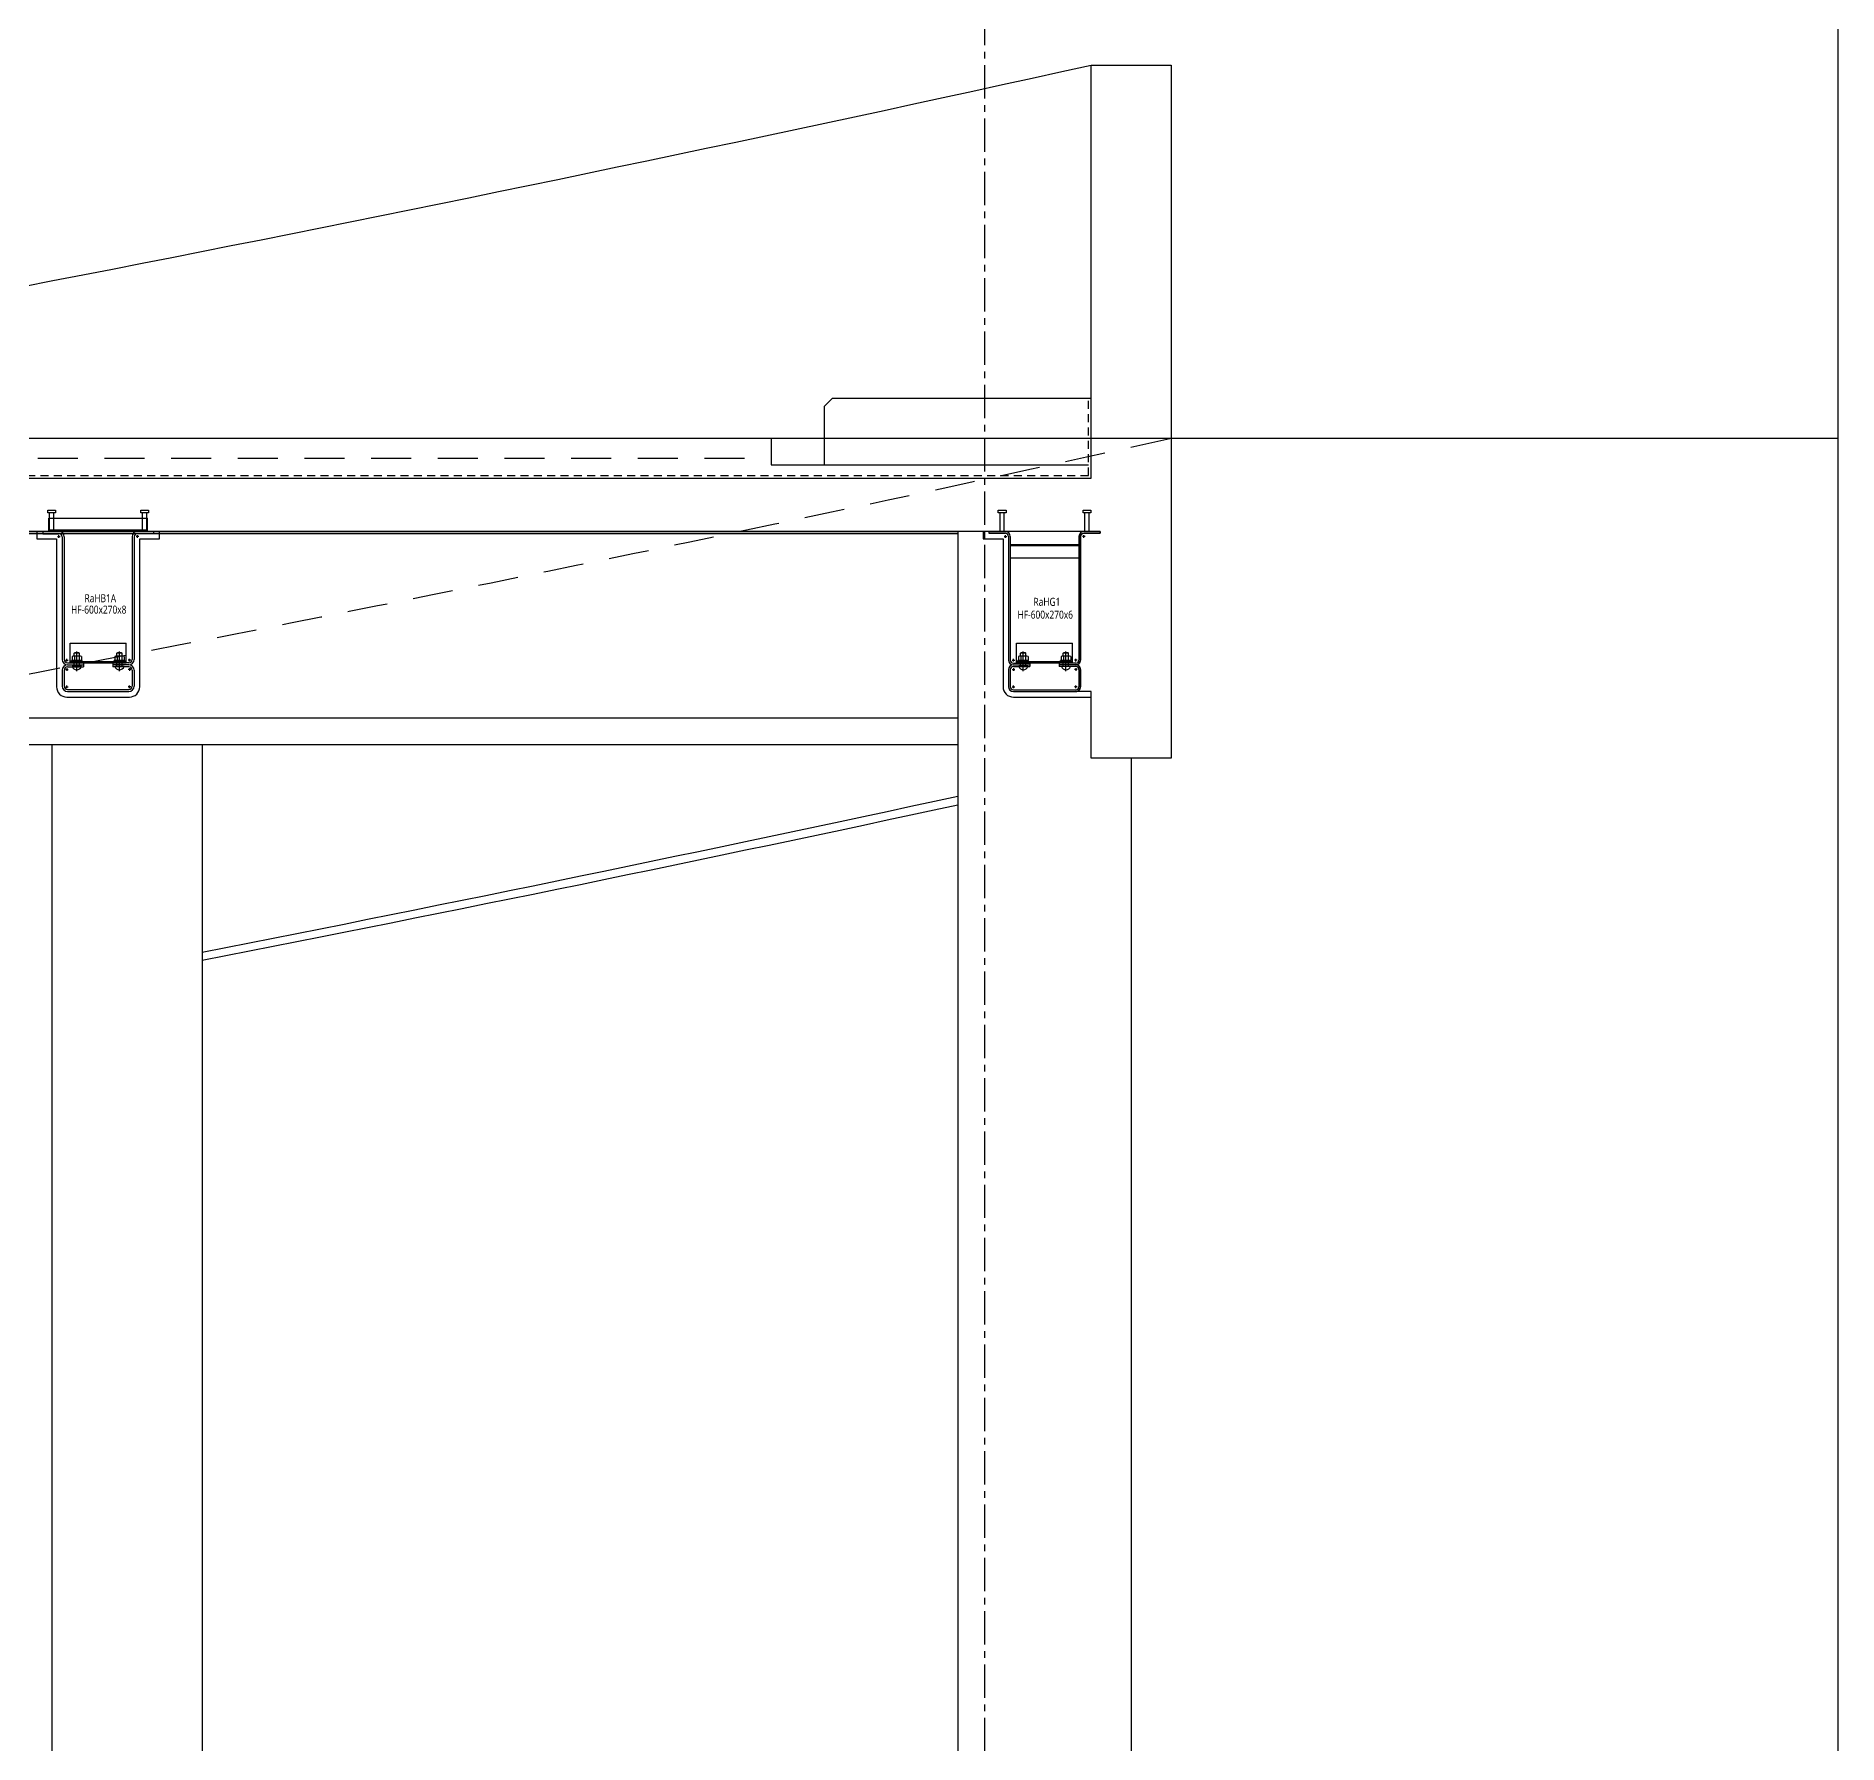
# Model space of a CAD drawing. Header units: millimetres. Extents: x 367092 to 767578, y 396038 to 811791.
# Drawn here: x 730585 to 737342, y 505227 to 511634 of the extents above; entities that cross this region are included whole.
import ezdxf
from ezdxf.enums import TextEntityAlignment as Align

# ---------------------------------------------------------------- set-up
doc = ezdxf.new("R2010")
doc.units = ezdxf.units.MM
doc.header["$LTSCALE"] = 100
doc.header["$MEASUREMENT"] = 0
doc.header["$PDSIZE"] = -10
for name, pattern in [('CENTER', [2, 1.25, -0.25, 0.25, -0.25]), ('HID', [2.5, 1.5, -1]), ('HIDDEN', [9.525, 6.35, -3.175])]:
    doc.linetypes.add(name, pattern=pattern)
doc.layers.get('0').update_dxf_attribs({"linetype": 'CONTINUOUS'})
doc.layers.get('Defpoints').update_dxf_attribs({"color": 171, "linetype": 'CONTINUOUS'})
for name, color, linetype in [('02-COL', 2, 'CONTINUOUS'), ('BOLT', 8, 'CONTINUOUS'), ('cen', 14, 'CONTINUOUS'), ('CEN(ST)', 1, 'CENTER'), ('CON', 2, 'CONTINUOUS'), ('ELE-6', 8, 'CONTINUOUS'), ('ELE-6 (251)', 251, 'CONTINUOUS'), ('ELE6', 8, 'CONTINUOUS'), ('FIN', 8, 'CONTINUOUS'), ('FIN(내화피복)', 8, 'CONTINUOUS'), ('HAT-252', 252, 'CONTINUOUS'), ('HF', 3, 'CONTINUOUS'), ('plate', 8, 'CONTINUOUS'), ('SASAC 도면번호', 6, 'CONTINUOUS'), ('STUD', 6, 'CONTINUOUS'), ('wire-meshes', 1, 'CONTINUOUS')]:
    doc.layers.add(name, color=color, linetype=linetype)
doc.styles.add('나눔바른고딕', font='NanumBarunGothic.ttf')

# ---------------------------------------------------------------- blocks, each defined once
blk = doc.blocks.new('*U214')
at = {"layer": 'ELE6', "ltscale": 0.1}
for p, q in [((12896.3, -8), (0, -8)), ((12896.3, -700), (0, -700))]:
    blk.add_line(p, q, dxfattribs=at)
blk.add_lwpolyline([(12896.3, -800), (0, -800), (0, 0), (12896.3, 0)], close=True, dxfattribs=at)
blk = doc.blocks.new('*U325')
at = {"layer": 'BOLT'}
for p, q in [((-20, 0), (20, 0)), ((-20, 0), (-20, -4.5)), ((-17, 18), (17, 18)), ((20, 0), (20, -4.5)), ((-20, -4.5), (20, -4.5)), ((-18, -18.8), (-18, -6.2)), ((-13.5, -4.5), (13.5, -4.5)), ((-13.5, -20.5), (13.5, -20.5)), ((-10, -20.5), (-10, -31.2)), ((-10, -31.2), (-8, -33.2)), ((-10, -31.2), (10, -31.2)), ((-9, -18.8), (-9, -6.2)), ((-8, -33.2), (8, -33.2)), ((10, -31.2), (8, -33.2)), ((9, -18.8), (9, -6.2)), ((10, -20.5), (10, -31.2)), ((18, -18.8), (18, -6.2))]:
    blk.add_line(p, q, dxfattribs=at)
at = {"layer": 'BOLT', "linetype": 'HIDDEN'}
for p, q in [((-10, 18), (-10, 0)), ((10, 18), (10, 0))]:
    blk.add_line(p, q, dxfattribs=at)
at = {"layer": 'BOLT'}
for centre, radius, start, end in [((0, 13.3), 17.6, 15.51871, 164.48129), ((-13.5, -11.2), 6.71, 47.89655, 132.10345), ((-13.5, -13.8), 6.71, 227.89655, 312.10345), ((0, -28.7), 24.2, 68.21321, 111.78679), ((0, 3.7), 24.2, 248.21321, 291.78679), ((13.5, -11.2), 6.71, 47.89655, 132.10345), ((13.5, -13.8), 6.71, 227.89655, 312.10345)]:
    blk.add_arc(centre, radius, start, end, dxfattribs=at)
at = {"layer": 'cen'}
blk.add_line((0, 35.8), (0, -38.3), dxfattribs=at)
blk = doc.blocks.new('SB16')
at = {"layer": 'STUD'}
for p, q in [((-8, 0), (-8, 70)), ((8, 0), (8, 70))]:
    blk.add_line(p, q, dxfattribs=at)
blk.add_lwpolyline([(-14.5, 70), (-14.5, 80), (14.5, 80), (14.5, 70)], close=True, dxfattribs=at)
blk = doc.blocks.new('*U207')
at = {"layer": 'Defpoints'}
blk.add_point((0, 0), dxfattribs=at)
at = {"layer": 'HF'}
for p, q in [((-207, 0), (-147, 0)), ((-207, 0), (-207, -8)), ((207, 0), (147, 0)), ((207, 0), (207, -8)), ((-207, -8), (-147, -8)), ((-135, -20), (-135, -480)), ((-127, -20), (-127, -480)), ((127, -20), (127, -480)), ((135, -20), (135, -480)), ((207, -8), (147, -8)), ((-135, -520), (-135, -580)), ((-127, -520), (-127, -580)), ((-115, -492), (-55, -492)), ((-115, -500), (-55, -500)), ((-115, -508), (-55, -508)), ((-55, -492), (-55, -500)), ((-55, -500), (-55, -508)), ((115, -492), (55, -492)), ((55, -492), (55, -500)), ((115, -500), (55, -500)), ((55, -500), (55, -508)), ((115, -508), (55, -508)), ((127, -520), (127, -580)), ((135, -520), (135, -580)), ((-115, -592), (115, -592)), ((-115, -600), (115, -600))]:
    blk.add_line(p, q, dxfattribs=at)
for centre, radius, start, end in [((-147, -20), 20, 0, 90), ((147, -20), 20, 90, 180), ((-147, -20), 12, 0, 90), ((147, -20), 12, 90, 180), ((-115, -480), 20, 180, 270), ((-115, -520), 20, 90, 180), ((-115, -480), 12, 180, 270), ((-115, -520), 12, 90, 180), ((115, -480), 12, 270, 360), ((115, -480), 20, 270, 360), ((115, -520), 20, 0, 90), ((115, -520), 12, 360, 450), ((-115, -580), 20, 180, 270), ((-115, -580), 12, 180, 270), ((115, -580), 12, 270, 360), ((115, -580), 20, 270, 360)]:
    blk.add_arc(centre, radius, start, end, dxfattribs=at)
blk = doc.blocks.new('*U326')
for p, q in [((185, 0), (185, -50)), ((-185, 0), (-185, -50)), ((-185, 0), (185, 0)), ((-185, -50), (185, -50))]:
    blk.add_line(p, q)
at = {"linetype": 'ByBlock'}
blk.add_line((-185, -6), (185, -6), dxfattribs=at)
at = {"layer": 'Defpoints'}
blk.add_point((0, -50), dxfattribs=at)
blk = doc.blocks.new('RaHB1A-SEC')
at = {"layer": 'cen'}
for p, q in [((-152, -18), (-142, -18)), ((-147, -23), (-147, -13)), ((152, -18), (142, -18)), ((147, -23), (147, -13)), ((-122, -482), (-112, -482)), ((-122, -518), (-112, -518)), ((-117, -487), (-117, -477)), ((-117, -513), (-117, -523)), ((122, -482), (112, -482)), ((122, -518), (112, -518)), ((117, -487), (117, -477)), ((117, -513), (117, -523)), ((-122, -582), (-112, -582)), ((-117, -587), (-117, -577)), ((122, -582), (112, -582)), ((117, -587), (117, -577))]:
    blk.add_line(p, q, dxfattribs=at)
at = {"layer": 'plate'}
for p, q in [((-105, -494), (-105, -419)), ((-105, -419), (105, -419)), ((105, -494), (105, -419))]:
    blk.add_line(p, q, dxfattribs=at)
for points in [[(-105, -488), (105, -488)], [(105, -494), (-105, -494)]]:
    blk.add_lwpolyline(points, dxfattribs=at)
at = {"layer": 'BOLT', "rotation": 180}
for p in [(-80, -488), (80, -488)]:
    blk.add_blockref('*U325', p, dxfattribs=at)
at = {"layer": 'plate'}
blk.add_blockref('*U207', (0, 0), dxfattribs=at)
at = {"layer": 'plate', "xscale": -1, "rotation": 180}
blk.add_blockref('*U326', (0, 0), dxfattribs=at)
at = {"layer": 'STUD'}
for p in [(-174, 0), (174, 0)]:
    blk.add_blockref('SB16', p, dxfattribs=at)
at = {"layer": 'Defpoints', "style": '나눔바른고딕', "width": 0.8}
for s, p in [('RaHB1A', (8.2, -250.1)), ('HF-600x270x8', (2.3, -292.8))]:
    blk.add_text(s, height=30, dxfattribs=at).set_placement(p, align=Align.MIDDLE_CENTER)
blk = doc.blocks.new('*U208')
at = {"layer": 'Defpoints'}
blk.add_point((0, 0), dxfattribs=at)
at = {"layer": 'HF'}
for p, q in [((-209, 0), (-147, 0)), ((-209, 0), (-209, -6)), ((209, 0), (147, 0)), ((209, 0), (209, -6)), ((-209, -6), (-147, -6)), ((-135, -18), (-135, -482)), ((-129, -18), (-129, -482)), ((129, -18), (129, -482)), ((135, -18), (135, -482)), ((209, -6), (147, -6)), ((-135, -518), (-135, -582)), ((-129, -518), (-129, -582)), ((-117, -494), (-55, -494)), ((-117, -500), (-55, -500)), ((-117, -506), (-55, -506)), ((-55, -494), (-55, -500)), ((-55, -500), (-55, -506)), ((117, -494), (55, -494)), ((55, -494), (55, -500)), ((117, -500), (55, -500)), ((55, -500), (55, -506)), ((117, -506), (55, -506)), ((129, -518), (129, -582)), ((135, -518), (135, -582)), ((-117, -594), (117, -594)), ((-117, -600), (117, -600))]:
    blk.add_line(p, q, dxfattribs=at)
for centre, radius, start, end in [((-147, -18), 18, 360, 450), ((147, -18), 18, 90, 180), ((-147, -18), 12, 360, 450), ((147, -18), 12, 90, 180), ((-117, -482), 18, 180, 270), ((-117, -518), 18, 90, 180), ((-117, -482), 12, 180, 270), ((-117, -518), 12, 90, 180), ((117, -482), 12, 270, 360), ((117, -482), 18, 270, 360), ((117, -518), 18, 0, 90), ((117, -518), 12, 0, 90), ((-117, -582), 18, 180, 270), ((-117, -582), 12, 180, 270), ((117, -582), 12, 270, 360), ((117, -582), 18, 270, 360)]:
    blk.add_arc(centre, radius, start, end, dxfattribs=at)
blk = doc.blocks.new('RaHG1-SEC')
at = {"layer": 'cen'}
for p, q in [((-152, -18), (-142, -18)), ((-147, -23), (-147, -13)), ((152, -18), (142, -18)), ((147, -23), (147, -13)), ((-122, -482), (-112, -482)), ((-122, -518), (-112, -518)), ((-117, -487), (-117, -477)), ((-117, -513), (-117, -523)), ((122, -482), (112, -482)), ((122, -518), (112, -518)), ((117, -487), (117, -477)), ((117, -513), (117, -523)), ((-122, -582), (-112, -582)), ((-117, -587), (-117, -577)), ((122, -582), (112, -582)), ((117, -587), (117, -577))]:
    blk.add_line(p, q, dxfattribs=at)
at = {"layer": 'plate'}
for p, q in [((129, -50), (-129, -50)), ((129, -54), (-129, -54)), ((129, -100), (-129, -100)), ((-105, -494), (-105, -419)), ((-105, -419), (105, -419)), ((105, -494), (105, -419))]:
    blk.add_line(p, q, dxfattribs=at)
for points in [[(-105, -488), (105, -488)], [(105, -494), (-105, -494)]]:
    blk.add_lwpolyline(points, dxfattribs=at)
at = {"layer": 'BOLT', "rotation": 180}
for p in [(-80, -488), (80, -488)]:
    blk.add_blockref('*U325', p, dxfattribs=at)
at = {"layer": 'HF'}
blk.add_blockref('*U208', (0, 0), dxfattribs=at)
at = {"layer": 'STUD'}
for p in [(-159, 0), (159, 0)]:
    blk.add_blockref('SB16', p, dxfattribs=at)
at = {"layer": 'Defpoints', "style": '나눔바른고딕', "width": 0.8}
for s, p in [('RaHG1', (8.7, -263.6)), ('HF-600x270x6', (2.6, -311.7))]:
    blk.add_text(s, height=30, dxfattribs=at).set_placement(p, align=Align.MIDDLE_CENTER)
blk = doc.blocks.new('경사로 종단면 난간입면')
at = {"layer": 'ELE-6 (251)', "ltscale": 10000}
for centre, radius, start, end in [((34062.2, 147581.6), 149726.5, 279.709893, 282.492593), ((34043.7, 145934.1), 150692.9, 281.123341, 282.223786), ((34043.7, 145934.1), 150692.9, 281.123341, 282.223786), ((34362.5, 144979.1), 149724, 281.071904, 282.179279)]:
    blk.add_arc(centre, radius, start, end, dxfattribs=at)
at = {"layer": 'ELE-6 (251)', "linetype": 'HID'}
blk.add_arc((34362.2, 146181.6), 149726.5, 277.17138, 282.492593, dxfattribs=at)

msp = doc.modelspace()

# ---------------------------------------------------------------- block references
at = {"layer": 'SASAC 도면번호'}
msp.add_blockref('경사로 종단면 난간입면', (668091.8, 510124.8), dxfattribs=at)

# ---------------------------------------------------------------- next in the draw order: linework, layer by layer
at = {"layer": 'CEN(ST)'}
msp.add_line((734141.8, 514524.8), (734141.8, 443513.8), dxfattribs=at)
at = {"layer": 'CEN(ST)', "ltscale": 10000}
msp.add_line((665841.8, 510124.8), (737341.8, 510124.8), dxfattribs=at)
at = {"layer": 'CON', "ltscale": 0.1}
for points in [[(720341.8, 511524.8), (720641.8, 511524.8), (720641.8, 509974.8), (734541.8, 509974.8), (734541.8, 511524.8), (734841.8, 511524.8), (734841.8, 508924.8), (734541.8, 508924.8), (734541.8, 509174.8), (734483.8, 509174.8, 0.414214), (734501.8, 509192.8), (734501.8, 509256.8, 0.414214), (734483.8, 509274.8, 0.414214), (734501.8, 509292.8), (734501.8, 509756.8, -0.414214), (734513.8, 509768.8), (734575.8, 509768.8), (734575.8, 509774.8)], [(734575.8, 509774.8), (720634.8, 509774.8), (720634.8, 509766.8), (720694.8, 509766.8, -0.414214), (720706.8, 509754.8), (720706.8, 509294.8, 0.414214), (720726.8, 509274.8, 0.414214), (720706.8, 509254.8), (720706.8, 509194.8, 0.414214), (720726.8, 509174.8), (720641.8, 509174.8), (720641.8, 508924.8), (720341.8, 508924.8)]]:
    msp.add_lwpolyline(points, format="xyb", dxfattribs=at)
at = {"layer": 'Defpoints', "ltscale": 10000}
msp.add_lwpolyline([(737341.8, 443513.8), (665841.8, 443513.8), (665841.8, 514524.8), (737341.8, 514524.8)], close=True, dxfattribs=at)
at = {"layer": 'ELE-6', "ltscale": 10000}
for p, q in [((734041.8, 509774.8), (734041.8, 499174.8)), ((734691.8, 508924.8), (734691.8, 500424.8))]:
    msp.add_line(p, q, dxfattribs=at)
at = {"layer": 'ELE-6 (251)', "ltscale": 10000}
for p, q in [((730644.6, 508974.8), (730644.6, 499024.8)), ((731207.5, 508974.8), (731207.5, 499024.8))]:
    msp.add_line(p, q, dxfattribs=at)
at = {"layer": 'FIN'}
for points in [[(733541.8, 510024.8), (733541.8, 510244.8), (733571.8, 510274.8), (734541.8, 510274.8)], [(720651.8, 510024.8), (721841.8, 510024.8), (721841.8, 510124.8), (733341.8, 510124.8), (733341.8, 510024.8), (734531.8, 510024.8)]]:
    msp.add_lwpolyline(points, dxfattribs=at)
at = {"layer": 'FIN(내화피복)', "ltscale": 10000}
for points in [[(730587.8, 509774.8), (730587.8, 509747.8), (730661.8, 509747.8), (730661.8, 509192.8, 0.414214), (730700.8, 509153.8), (730934.8, 509153.8, 0.414214), (730973.8, 509192.8), (730973.8, 509747.8), (731047.8, 509747.8), (731047.8, 509774.8)], [(734136.9, 509774.8), (734136.9, 509747.8), (734210.9, 509747.8), (734210.9, 509192.8, 0.414214), (734249.9, 509153.8), (734541.8, 509153.8)]]:
    msp.add_lwpolyline(points, format="xyb", dxfattribs=at)
at = {"layer": 'HAT-252', "linetype": 'HID', "ltscale": 0.2}
msp.add_lwpolyline([(720651.8, 510274.8), (720651.8, 509984.8), (734531.8, 509984.8), (734531.8, 510274.8)], dxfattribs=at)
at = {"layer": 'wire-meshes', "linetype": 'HID'}
msp.add_line((721841.8, 510049.8), (733341.8, 510049.8), dxfattribs=at)

# ---------------------------------------------------------------- next in the draw order: block references
at = {"layer": '02-COL'}
msp.add_blockref('*U214', (721145.5, 509774.8), dxfattribs=at)
at = {"layer": 'SASAC 도면번호'}
for name, p in [('RaHB1A-SEC', (730817.8, 509774.8)), ('RaHG1-SEC', (734366.8, 509774.8))]:
    msp.add_blockref(name, p, dxfattribs=at)

doc.saveas('drawing.dxf')
